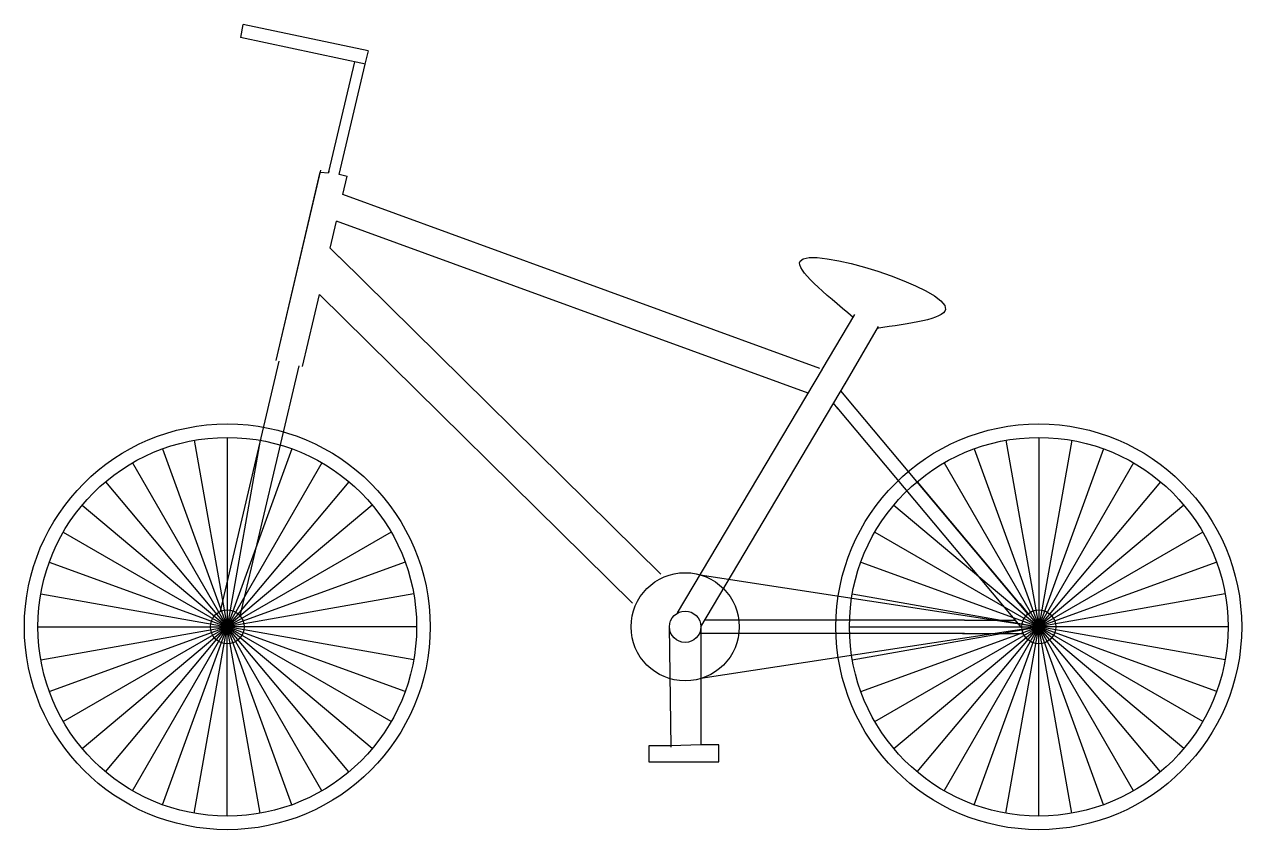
# Model space of a CAD drawing. Header units: millimetres. Extents: x 462 to 2262, y 500 to 1690.
import ezdxf

# ---------------------------------------------------------------- set-up
doc = ezdxf.new("R2010")
doc.units = ezdxf.units.MM

# ---------------------------------------------------------------- blocks, each defined once
blk = doc.blocks.new('*U3')
blk.add_line((0, 140), (0, -140))
blk = doc.blocks.new('*U4')
at = {"color": 0, "linetype": 'ByBlock', "lineweight": -2, "transparency": 16777216}
for p, rotation in [((714, 931.1), 19.99999999999999), ((737.5, 937.4), 9.999999999999977), ((786.2, 937.4), 350.0000000000001), ((809.7, 931.1), 340), ((691.9, 920.8), 29.99999999999999), ((831.9, 920.8), 330.0000000000001), ((671.9, 906.8), 39.99999999999999), ((851.8, 906.8), 320), ((654.6, 889.5), 49.99999999999999), ((869.1, 889.5), 310), ((640.6, 869.5), 59.99999999999999), ((883.1, 869.5), 300.0000000000001), ((630.3, 847.4), 70.00000000000003), ((893.4, 847.4), 290.0000000000001), ((624, 823.9), 80.00000000000001), ((899.7, 823.9), 280), ((621.9, 799.5), 90), ((624, 775.2), 99.99999999999999), ((630.3, 751.7), 110), ((640.6, 729.5), 120), ((654.6, 709.6), 130), ((671.9, 692.3), 140), ((691.9, 678.3), 150), ((714, 668), 160), ((737.5, 661.7), 170.0000000000001), ((761.9, 659.5), 180), ((786.2, 661.7), 190), ((809.7, 668), 200), ((831.9, 678.3), 210), ((851.8, 692.3), 220), ((869.1, 709.6), 229.9999999999999), ((883.1, 729.5), 240), ((893.4, 751.7), 250), ((899.7, 775.2), 260), ((901.9, 799.5), 270)]:
    blk.add_blockref('*U3', p, dxfattribs=dict(at, rotation=rotation))
blk.add_blockref('*U3', (761.9, 939.5), dxfattribs=at)
blk = doc.blocks.new('*U5')
blk.add_line((0, 140), (0, -140))
blk = doc.blocks.new('*U6')
at = {"color": 0, "linetype": 'ByBlock', "lineweight": -2, "transparency": 16777216}
for p, rotation in [((1914, 931.1), 19.99999999999998), ((1937.5, 937.4), 9.99999999999994), ((1986.2, 937.4), 350.0000000000001), ((2009.7, 931.1), 340), ((1891.9, 920.8), 29.99999999999998), ((2031.9, 920.8), 330.0000000000001), ((1871.9, 906.8), 40.00000000000001), ((2051.8, 906.8), 320), ((1854.6, 889.5), 50), ((2069.1, 889.5), 310), ((1840.6, 869.5), 59.99999999999999), ((2083.1, 869.5), 300.0000000000001), ((1830.3, 847.4), 70.00000000000003), ((2093.4, 847.4), 290.0000000000001), ((1824, 823.9), 80.00000000000001), ((2099.7, 823.9), 280), ((1821.9, 799.5), 90), ((1824, 775.2), 99.99999999999999), ((1830.3, 751.7), 110), ((1840.6, 729.5), 120), ((1854.6, 709.6), 130), ((1871.9, 692.3), 140.0000000000001), ((1891.9, 678.3), 150.0000000000001), ((1914, 668), 160), ((1937.5, 661.7), 170.0000000000001), ((1961.9, 659.5), 180), ((1986.2, 661.7), 189.9999999999999), ((2009.7, 668), 200), ((2031.9, 678.3), 210), ((2051.8, 692.3), 220.0000000000001), ((2069.1, 709.6), 230), ((2083.1, 729.5), 240), ((2093.4, 751.7), 250), ((2099.7, 775.2), 260), ((2101.9, 799.5), 270)]:
    blk.add_blockref('*U5', p, dxfattribs=dict(at, rotation=rotation))
blk.add_blockref('*U5', (1961.9, 939.5), dxfattribs=at)

msp = doc.modelspace()

# ---------------------------------------------------------------- linework, layer by layer
for p, q in [((781.9, 1670.7), (785.6, 1690.3)), ((970.3, 1651.2), (785.4, 1690.3)), ((966.2, 1631.6), (781.3, 1670.8)), ((966, 1631.6), (970.6, 1651.1)), ((912, 1472.1), (950.3, 1635)), ((927.6, 1468.5), (966, 1631.6)), ((834.1, 1193.5), (900.3, 1474.9)), ((834.1, 1193.5), (899.5, 1471.6)), ((834.1, 1193.5), (899.5, 1471.6)), ((834.1, 1193.5), (899.5, 1471.6)), ((834.1, 1193.5), (899.5, 1471.6)), ((834.1, 1193.5), (899.5, 1471.6)), ((899.5, 1471.6), (911.6, 1470.7)), ((912.2, 1473), (911.4, 1470.7)), ((939.2, 1465.5), (927.5, 1468.3)), ((932.8, 1438.6), (939.2, 1465.7)), ((1638.1, 1181.3), (932.8, 1438.6)), ((914.2, 1359.2), (923.6, 1399.3)), ((1620.8, 1145), (923.6, 1399.3)), ((927.5, 1346.3), (914.2, 1359.2)), ((927.2, 1346.4), (1403.1, 877.1)), ((927.2, 1346.4), (1403.1, 877.1)), ((873, 1184.3), (898.1, 1290.8)), ((898.1, 1290.8), (1361, 834.4)), ((1641.6, 1180), (1689.8, 1261.2)), ((1675.5, 1158.7), (1724.8, 1243.5)), ((751.8, 822.5), (838.9, 1192.3)), ((781, 815.6), (868.1, 1185.5)), ((1427.9, 820), (1641.9, 1180.5)), ((1462.2, 799.5), (1676.3, 1160)), ((1679.6, 1135.9), (1669.3, 1148.2)), ((1945.8, 818.7), (1679, 1136.6)), ((1664.7, 1122.5), (1658.4, 1130)), ((1936.9, 798.2), (1663.7, 1123.7)), ((1946.2, 819), (1934.2, 833.8)), ((1415.3, 800.5), (1417.9, 621.3)), ((1462.2, 799.5), (1462.2, 626.1)), ((1851.9, 809.5), (1468.2, 809.5)), ((1852, 809.5), (1927.4, 809.5)), ((1851.9, 789.5), (1462.2, 789.5)), ((1848.9, 789.5), (1938.9, 789.5)), ((1417.9, 623.4), (1385.2, 623.4)), ((1385.2, 623.4), (1385.2, 599.9)), ((1462.2, 625.2), (1417.9, 623.4)), ((1488.6, 625.2), (1462.2, 625.2)), ((1488.6, 599.9), (1488.6, 625.2)), ((1385.2, 599.9), (1488.6, 599.9))]:
    msp.add_line(p, q)
msp.add_lwpolyline([(1461.3, 876.4), (1961.9, 799.5), (1462.2, 723)])
for centre, radius in [((761.9, 799.5), 300), ((1961.9, 799.5), 300), ((761.9, 799.5), 280), ((1961.9, 799.5), 280), ((1439, 799.5), 80), ((761.9, 799.5), 25), ((1439, 799.5), 23.3), ((1961.9, 799.5), 25)]:
    msp.add_circle(centre, radius)
msp.add_spline([(1687.4, 1257.1), (1608.9, 1340.2), (1824, 1268.6), (1722.2, 1240.8)], degree=3)

# ---------------------------------------------------------------- block references
for name in ['*U4', '*U6']:
    msp.add_blockref(name, (0, 0))

doc.saveas('drawing.dxf')
